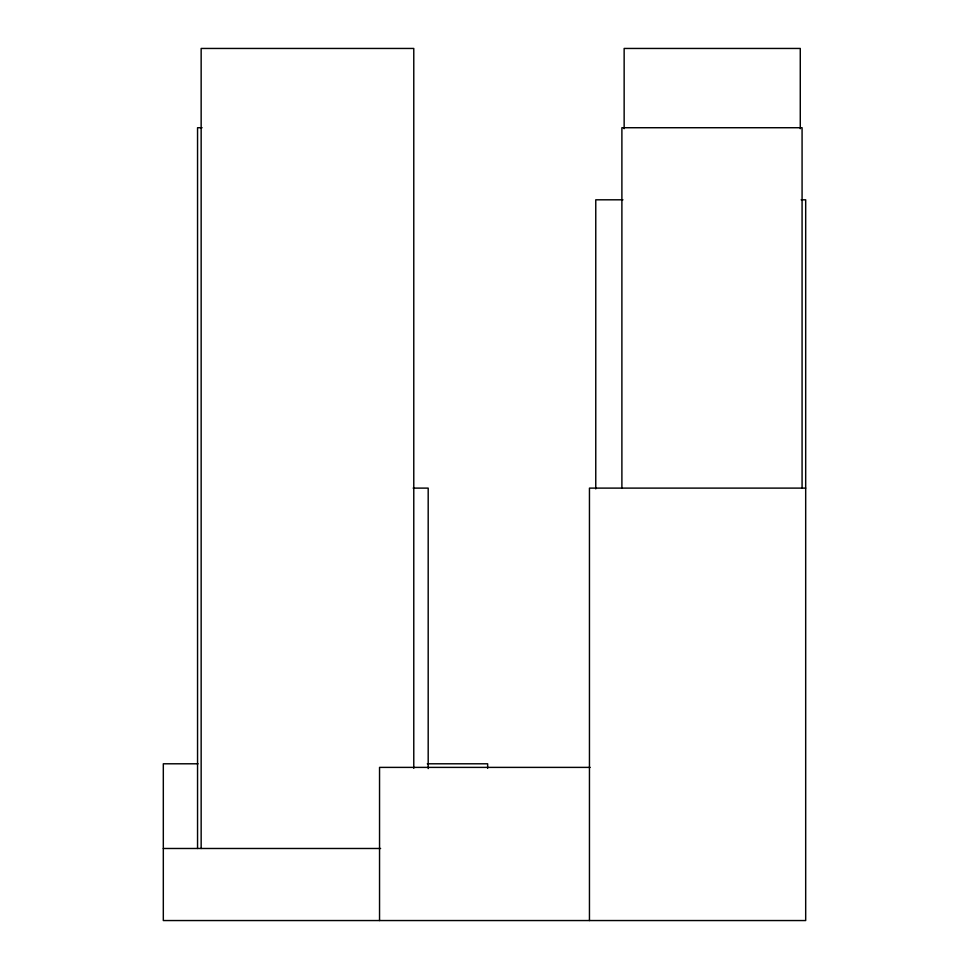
<?xml version="1.0" encoding="UTF-8"?>
<svg xmlns="http://www.w3.org/2000/svg" width="969" height="969" viewBox="0 0 969 969"><rect width="100%" height="100%" fill="white"/><g stroke="black" fill="none" stroke-linecap="round" stroke-linejoin="round"><path stroke-width="1.45" d="M202.073 127.726L197.555 127.726L197.555 848.481M622.946 199.808L595.765 199.808L595.765 488.897M801.145 199.808L805.687 199.808L805.687 920.55L163.313 920.55L163.313 763.79L198.015 763.79M413.157 488.11L428.189 488.11L428.189 768.562M805.687 488.11L589.455 488.11L589.455 920.55M427.317 763.79L487.649 763.79L487.649 768.308M590.145 767.387L379.545 767.387L379.545 920.55M163.313 848.481L380.599 848.481M802.078 488.11L802.078 127.726L621.892 127.726L621.892 488.11M800.273 128.695L800.273 48.45L624.145 48.45L624.145 128.695M413.775 768.32L413.775 48.45L201.152 48.45L201.152 848.481"/></g></svg>
